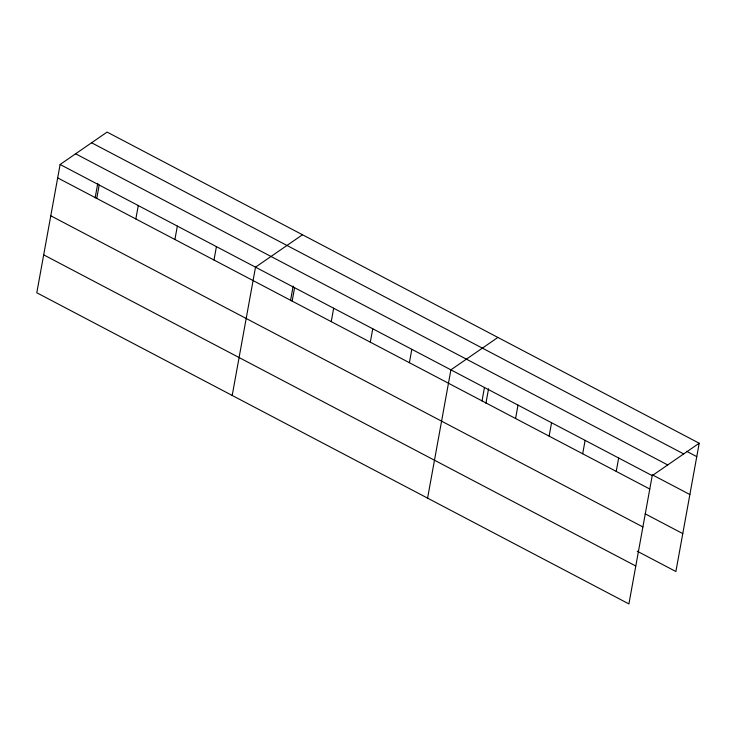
<?xml version="1.0" encoding="UTF-8"?>
<svg xmlns="http://www.w3.org/2000/svg" width="736" height="736" viewBox="0 0 736 736"><rect width="100%" height="100%" fill="white"/><g stroke="black" fill="none" stroke-linecap="round" stroke-linejoin="round"><path stroke-width="1.1" d="M60.113 164.487L36.8 292.772L628.903 603.925L652.216 475.64L699.2 443.228L107.097 132.075L60.113 164.487L652.216 475.64M95.137 197.892L97.768 183.384M96.756 198.416L99.194 185.021M135.838 218.96L138.267 205.565M174.91 239.494L177.348 226.099M213.992 260.029L216.43 246.634M232.199 395.444L255.512 267.168L302.487 234.756M290.527 300.573L293.167 286.065M292.155 301.098L294.584 287.702M331.228 321.641L333.666 308.237M370.309 342.176L372.747 328.78M409.391 362.71L411.82 349.315M427.588 498.125L450.901 369.849L497.886 337.438M482.025 400.881L484.454 387.486M485.926 403.254L488.557 388.746M515.577 418.508L518.006 405.113M549.13 436.144L551.558 422.749M582.682 453.772L585.111 440.376M616.234 471.408L618.663 458.013M699.2 443.228L675.887 571.513L637.247 551.209M686.596 451.288L696.762 456.633M91.586 142.775L683.698 453.928M75.615 153.796L667.727 464.95M652.252 474.775L689.88 494.537M57.675 177.882L649.787 489.035M645.159 513.829L682.778 533.6M50.784 215.795L642.896 526.948M43.691 254.858L635.794 566.012"/></g></svg>
